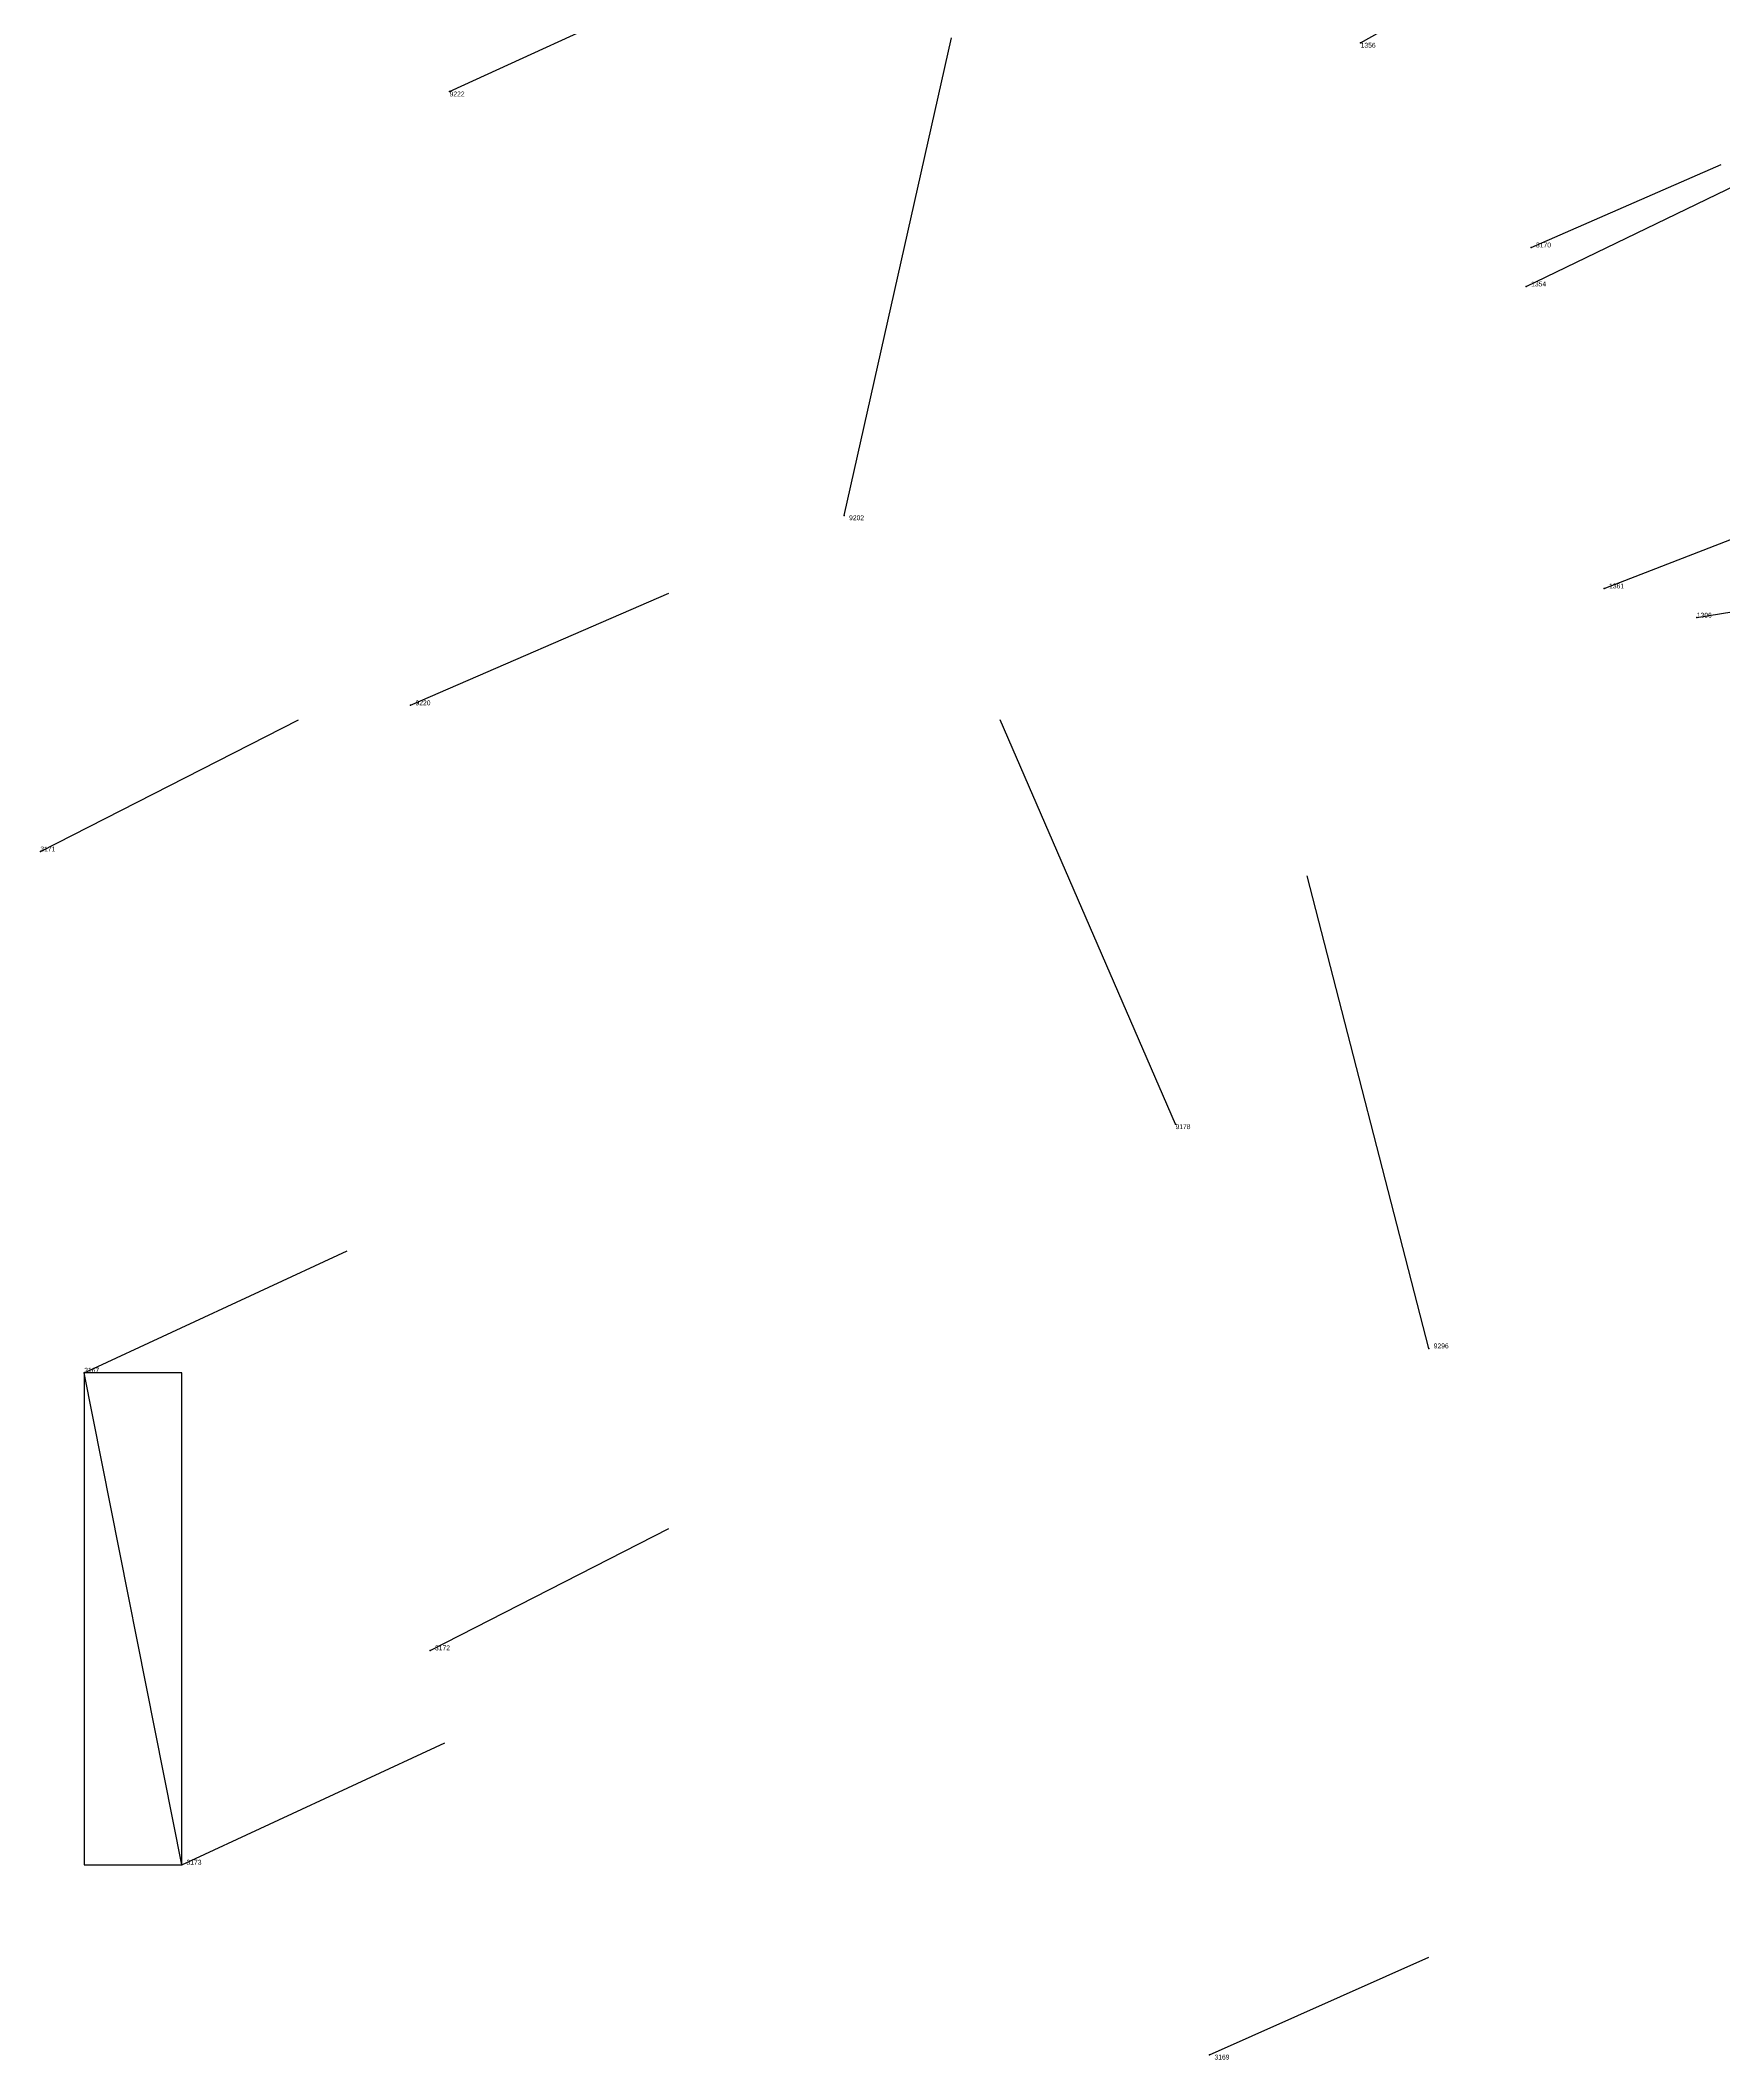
# Model space of a CAD drawing. Extents: x 59.1 to 70.8, y 600.3 to 605.1.
# Drawn here: x 67.576 to 67.9215, y 602.006 to 602.4205 of the extents above; entities that cross this region are included whole.
import ezdxf

# ---------------------------------------------------------------- set-up
doc = ezdxf.new("R2010")
doc.units = 0
for name, color, linetype in [('Clients', 3, 'CONTINUOUS'), ('Facilities', 3, 'CONTINUOUS'), ('Facilities_lines', 3, 'CONTINUOUS'), ('Min_max_boxes', 1, 'CONTINUOUS'), ('Normals', 1, 'CONTINUOUS'), ('Source_points', 5, 'CONTINUOUS'), ('Text', 3, 'CONTINUOUS')]:
    doc.layers.add(name, color=color, linetype=linetype)

msp = doc.modelspace()

# ---------------------------------------------------------------- linework, layer by layer
at = {"layer": 'Clients', "color": 5}
msp.add_point((67.585, 602.147, 458.365), dxfattribs=at)
at = {"layer": 'Facilities', "color": 3}
for p in [(67.847, 602.42, 447.906), (67.66, 602.41, 458.477), (67.882, 602.378, 458.32), (67.881, 602.37, 447.902), (67.741, 602.323, 461.197), (67.897, 602.308, 447.84), (67.916, 602.302, 447.804), (67.652, 602.284, 458.494), (67.576, 602.254, 458.362), (67.809, 602.198, 461.882), (67.861, 602.152, 461.635), (67.656, 602.09, 458.37), (67.605, 602.046, 458.342), (67.816, 602.007, 458.303)]:
    msp.add_point(p, dxfattribs=at)
at = {"layer": 'Facilities_lines', "color": 3}
msp.add_line((67.605, 602.046, 458.342), (67.585, 602.147, 458.365), dxfattribs=at)
at = {"layer": 'Min_max_boxes', "color": 1}
for p, q in [((67.605, 602.147, 458.342), (67.585, 602.147, 458.342)), ((67.585, 602.147, 458.342), (67.585, 602.046, 458.342)), ((67.605, 602.147, 458.365), (67.585, 602.147, 458.365)), ((67.585, 602.147, 458.365), (67.585, 602.046, 458.365)), ((67.585, 602.147, 458.342), (67.585, 602.147, 458.365)), ((67.605, 602.046, 458.342), (67.605, 602.147, 458.342)), ((67.605, 602.046, 458.365), (67.605, 602.147, 458.365)), ((67.605, 602.147, 458.342), (67.605, 602.147, 458.365)), ((67.585, 602.046, 458.342), (67.605, 602.046, 458.342)), ((67.585, 602.046, 458.365), (67.605, 602.046, 458.365)), ((67.585, 602.046, 458.342), (67.585, 602.046, 458.365)), ((67.605, 602.046, 458.342), (67.605, 602.046, 458.365))]:
    msp.add_line(p, q, dxfattribs=at)
at = {"layer": 'Normals', "color": 1}
for p, q in [((67.847, 602.42, 447.906), (67.934, 602.469, 447.895)), ((67.66, 602.41, 458.477), (67.708, 602.432, 458.562)), ((67.741, 602.323, 461.197), (67.763, 602.421, 461.196)), ((67.881, 602.37, 447.902), (67.97, 602.413, 447.889)), ((67.882, 602.378, 458.32), (67.921, 602.395, 458.41)), ((67.897, 602.308, 447.84), (67.99, 602.344, 447.838)), ((67.916, 602.302, 447.804), (68.013, 602.318, 447.821)), ((67.652, 602.284, 458.494), (67.705, 602.307, 458.576)), ((67.576, 602.254, 458.362), (67.629, 602.281, 458.442)), ((67.809, 602.198, 461.882), (67.773, 602.281, 461.84)), ((67.861, 602.152, 461.635), (67.836, 602.249, 461.629)), ((67.585, 602.147, 458.365), (67.639, 602.172, 458.445)), ((67.656, 602.09, 458.37), (67.705, 602.115, 458.453)), ((67.605, 602.046, 458.342), (67.659, 602.071, 458.422)), ((67.816, 602.007, 458.303), (67.861, 602.027, 458.39))]:
    msp.add_line(p, q, dxfattribs=at)
at = {"layer": 'Source_points', "color": 5}
for p in [(67.847, 602.42, 447.906), (67.66, 602.41, 458.477), (67.882, 602.378, 458.32), (67.881, 602.37, 447.902), (67.741, 602.323, 461.197), (67.897, 602.308, 447.84), (67.916, 602.302, 447.804), (67.652, 602.284, 458.494), (67.576, 602.254, 458.362), (67.809, 602.198, 461.882), (67.861, 602.152, 461.635), (67.585, 602.147, 458.365), (67.656, 602.09, 458.37), (67.605, 602.046, 458.342), (67.816, 602.007, 458.303)]:
    msp.add_point(p, dxfattribs=at)

# ---------------------------------------------------------------- texts
at = {"layer": 'Text', "color": 3}
for s, p in [('1356', (67.847, 602.419, 447.906)), ('9222', (67.66, 602.409, 458.477)), ('3170', (67.883, 602.378, 458.32)), ('1354', (67.882, 602.37, 447.902)), ('9202', (67.742, 602.322, 461.197)), ('1361', (67.898, 602.308, 447.84)), ('1306', (67.916, 602.302, 447.804)), ('9220', (67.653, 602.284, 458.494)), ('3171', (67.576, 602.254, 458.362)), ('9178', (67.809, 602.197, 461.882)), ('9296', (67.862, 602.152, 461.635)), ('3167', (67.585, 602.147, 458.365)), ('3172', (67.657, 602.09, 458.37)), ('3173', (67.606, 602.046, 458.342)), ('3169', (67.817, 602.006, 458.303))]:
    msp.add_text(s, height=0.001, dxfattribs=at).set_placement(p)

doc.saveas('drawing.dxf')
